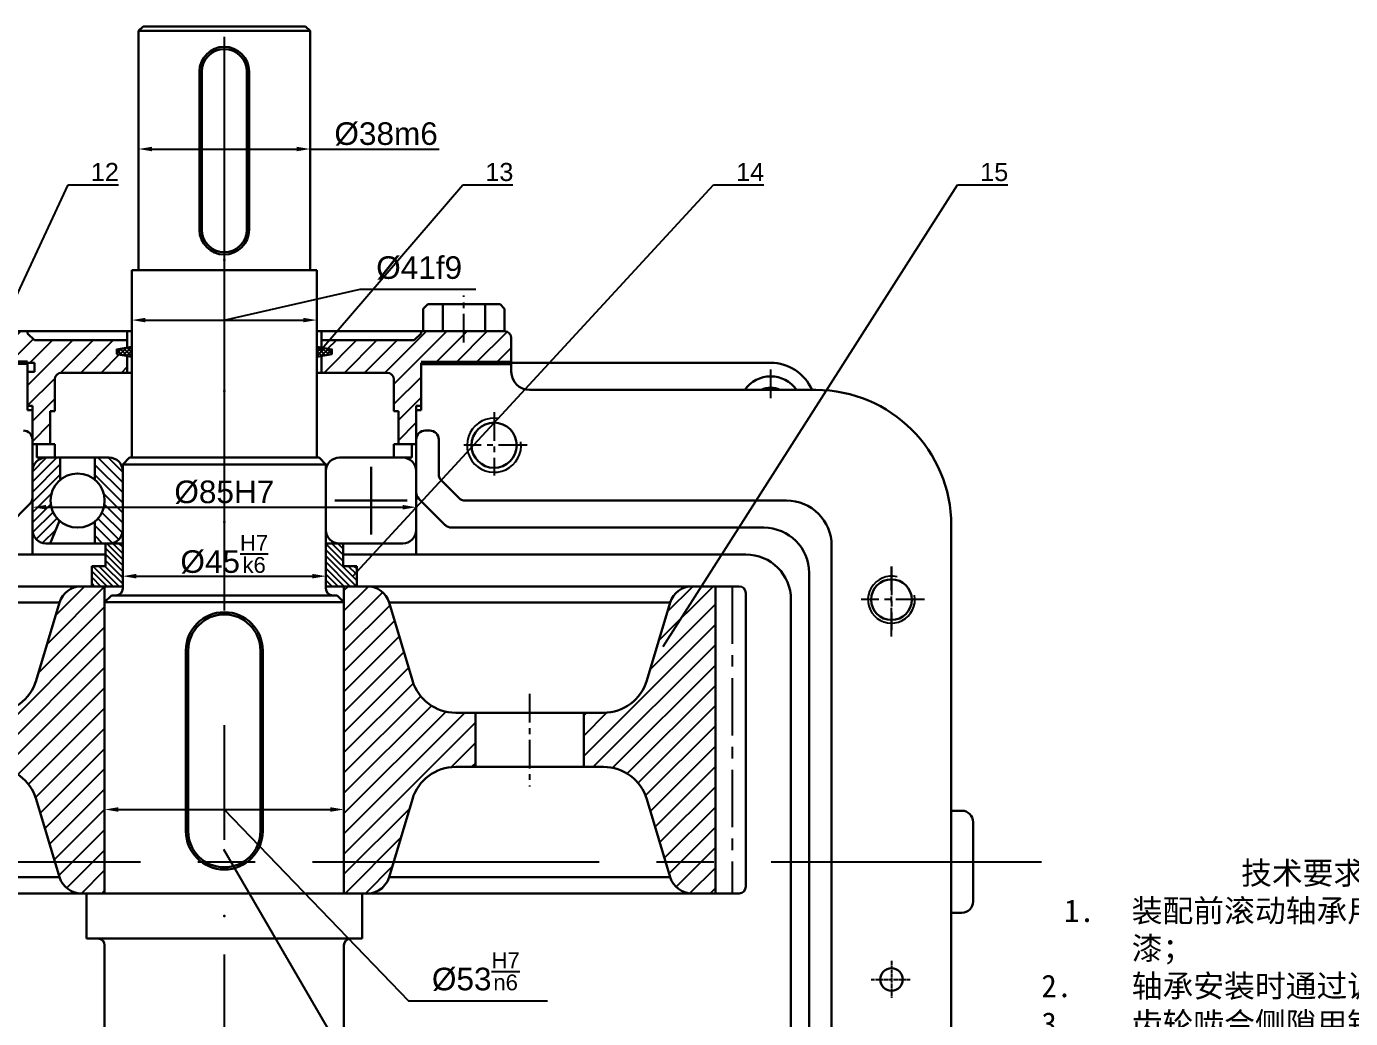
# Model space of a CAD drawing. Header units: millimetres. Extents: x 2354 to 3543, y 830 to 1671.
# Drawn here: x 2750.4 to 3043.6, y 999.5 to 1219.2 of the extents above; entities that cross this region are included whole.
import ezdxf
from ezdxf import colors
from ezdxf.entities.mleader import LeaderData, LeaderLine
from ezdxf.math import Vec2, Vec3

# ---------------------------------------------------------------- set-up
doc = ezdxf.new("R2010")
doc.units = ezdxf.units.MM
doc.linetypes.add('CENTER', pattern=[10.16, 6.35, -1.27, 1.27, -1.27])
doc.linetypes.add('CENTERX2', pattern=[20.32, 12.7, -2.54, 2.54, -2.54])
doc.layers.get('0').update_dxf_attribs({"lineweight": 30})
doc.layers.add('中心线', color=1, linetype='CENTER')
doc.layers.add('细线', color=7, linetype='Continuous')
doc.layers.add('特粗线', color=7, linetype='Continuous', lineweight=60)
doc.styles.get("Standard").update_dxf_attribs({"font": 'arial.ttf'})
doc.dimstyles.new('ISO-25', dxfattribs={"dimtxt": 5, "dimasz": 3, "dimexe": 1.25, "dimexo": 0.625, "dimtad": 1, "dimdec": 0, "dimtxsty": 'Standard', "dimcen": 2.5, "dimadec": 0, "dimazin": 0, "dimtfac": 1, "dimtdec": 0, "dimtmove": 0, "dimatfit": 3, "dimfxl": 1, "dimarcsym": 0})
doc.dimstyles.new('副本 ISO-25', dxfattribs={"dimtxt": 5, "dimasz": 3, "dimexe": 1.25, "dimexo": 0.625, "dimtad": 1, "dimdec": 0, "dimtxsty": 'Standard', "dimcen": 2.5, "dimadec": 0, "dimazin": 0, "dimtfac": 1, "dimtdec": 0, "dimtmove": 0, "dimatfit": 3, "dimfxl": 1, "dimarcsym": 0})

# ---------------------------------------------------------------- blocks, each defined once
blk = doc.blocks.new('*D16')
at = {"layer": 'Defpoints', "color": 0, "transparency": 16777216}
for p in [(2775.23, 1218.22), (2813.23, 1218.22), (2813.23, 1192.08)]:
    blk.add_point(p, dxfattribs=at)
at = {"layer": '细线', "color": 0, "lineweight": -2, "transparency": 16777216}
for p, q in [((2775.23, 1217.6), (2775.23, 1190.83)), ((2813.23, 1217.6), (2813.23, 1190.83)), ((2778.23, 1192.08), (2810.23, 1192.08)), ((2813.23, 1192.08), (2841.83, 1192.08))]:
    blk.add_line(p, q, dxfattribs=at)
at = {"layer": '细线', "color": 0, "transparency": 16777216}
for points in [[(2778.23, 1192.58), (2778.23, 1191.58), (2775.23, 1192.08)], [(2810.23, 1192.58), (2810.23, 1191.58), (2813.23, 1192.08)]]:
    blk.add_solid(points, dxfattribs=at)
at = {"layer": '细线', "color": 0, "transparency": 16777216, "insert": (2830.06, 1195.4), "char_height": 5, "attachment_point": 5}
blk.add_mtext('%%c38m6', dxfattribs=at)
blk = doc.blocks.new('*D17')
at = {"layer": 'Defpoints', "color": 0, "transparency": 16777216}
for p in [(2771.73, 1120.73), (2816.73, 1120.73), (2816.73, 1097.48)]:
    blk.add_point(p, dxfattribs=at)
at = {"layer": '细线', "color": 0, "lineweight": -2, "transparency": 16777216}
for p, q in [((2771.73, 1120.1), (2771.73, 1096.23)), ((2816.73, 1120.1), (2816.73, 1096.23)), ((2774.73, 1097.48), (2813.73, 1097.48))]:
    blk.add_line(p, q, dxfattribs=at)
at = {"layer": '细线', "color": 0, "transparency": 16777216}
for points in [[(2774.73, 1097.98), (2774.73, 1096.98), (2771.73, 1097.48)], [(2813.73, 1097.98), (2813.73, 1096.98), (2816.73, 1097.48)]]:
    blk.add_solid(points, dxfattribs=at)
at = {"layer": '细线', "color": 0, "transparency": 16777216, "insert": (2794.23, 1102.32), "char_height": 5, "attachment_point": 5}
blk.add_mtext('%%C45{\\H0.7x;\\SH7/k6;}', dxfattribs=at)
blk = doc.blocks.new('*D19')
at = {"layer": 'Defpoints', "color": 0, "transparency": 16777216}
for p in [(2751.73, 1127.73), (2836.73, 1127.73), (2836.73, 1112.75)]:
    blk.add_point(p, dxfattribs=at)
at = {"layer": '细线', "color": 0, "lineweight": -2, "transparency": 16777216}
for p, q in [((2751.73, 1127.1), (2751.73, 1111.5)), ((2836.73, 1127.1), (2836.73, 1111.5)), ((2754.73, 1112.75), (2833.73, 1112.75))]:
    blk.add_line(p, q, dxfattribs=at)
at = {"layer": '细线', "color": 0, "transparency": 16777216}
for points in [[(2754.73, 1113.25), (2754.73, 1112.25), (2751.73, 1112.75)], [(2833.73, 1113.25), (2833.73, 1112.25), (2836.73, 1112.75)]]:
    blk.add_solid(points, dxfattribs=at)
at = {"layer": '细线', "color": 0, "transparency": 16777216, "insert": (2794.23, 1116.06), "char_height": 5, "attachment_point": 5}
blk.add_mtext('%%c85H7', dxfattribs=at)
blk = doc.blocks.new('_None')

msp = doc.modelspace()

# ---------------------------------------------------------------- hatches: boundary and pattern name
at = {"layer": '细线'}
h = msp.add_hatch(dxfattribs=at)
h.set_pattern_fill('ANSI31', color=256)
h.set_pattern_definition([(45, (2170.105, 734.2833), (-2.245064, 2.245064), [])])
edge = h.paths.add_edge_path()
edge.add_line((2525.98, 1149.73), (2500.07, 1149.73))
edge.add_line((2500.07, 1149.73), (2498.57, 1151.23))
edge.add_line((2498.57, 1151.23), (2498.57, 1151.73))
edge.add_line((2498.57, 1151.73), (2480.07, 1151.73))
edge.add_arc((2480.07, 1150.23), 1.5, 90, 180)
edge.add_line((2478.57, 1150.23), (2478.57, 1144.73))
edge.add_line((2478.57, 1144.73), (2498.57, 1144.73))
edge.add_line((2498.57, 1144.73), (2500.07, 1144.73))
edge.add_line((2500.07, 1144.73), (2500.07, 1142.73))
edge.add_line((2500.07, 1142.73), (2498.57, 1142.73))
edge.add_line((2498.57, 1142.73), (2498.57, 1133.23))
edge.add_line((2498.57, 1133.23), (2499.98, 1133.23))
edge.add_line((2499.98, 1133.23), (2499.98, 1125.73))
edge.add_line((2499.98, 1125.73), (2503.57, 1125.73))
edge.add_line((2503.57, 1125.73), (2503.57, 1132.03))
edge.add_line((2503.57, 1132.03), (2504.57, 1132.03))
edge.add_line((2504.57, 1132.03), (2504.57, 1141.03))
edge.add_arc((2506.07, 1141.03), 1.5, 90, 180, ccw=False)
edge.add_line((2506.07, 1142.53), (2525.98, 1142.53))
edge.add_line((2525.98, 1142.53), (2525.98, 1149.73))
edge = h.paths.add_edge_path()
edge.add_arc((2571.89, 1150.23), 1.5, 0, 90)
edge.add_line((2571.89, 1151.73), (2553.39, 1151.73))
edge.add_line((2553.39, 1151.73), (2553.39, 1151.23))
edge.add_line((2553.39, 1151.23), (2551.89, 1149.73))
edge.add_line((2551.89, 1149.73), (2535.98, 1149.73))
edge.add_line((2535.98, 1149.73), (2525.98, 1149.73))
edge.add_line((2525.98, 1149.73), (2525.98, 1142.53))
edge.add_line((2525.98, 1142.53), (2545.89, 1142.53))
edge.add_arc((2545.89, 1141.03), 1.5, 0, 90, ccw=False)
edge.add_line((2547.39, 1141.03), (2547.39, 1132.03))
edge.add_line((2547.39, 1132.03), (2548.39, 1132.03))
edge.add_line((2548.39, 1132.03), (2548.39, 1125.73))
edge.add_line((2548.39, 1125.73), (2551.98, 1125.73))
edge.add_line((2551.98, 1125.73), (2551.98, 1133.23))
edge.add_line((2551.98, 1133.23), (2553.39, 1133.23))
edge.add_line((2553.39, 1133.23), (2553.39, 1142.73))
edge.add_line((2553.39, 1142.73), (2551.89, 1142.73))
edge.add_line((2551.89, 1142.73), (2551.89, 1144.73))
edge.add_line((2551.89, 1144.73), (2553.39, 1144.73))
edge.add_line((2553.39, 1144.73), (2573.39, 1144.73))
edge.add_line((2573.39, 1144.73), (2573.39, 1150.23))
edge = h.paths.add_edge_path()
edge.add_line((2644.23, 1149.73), (2609.73, 1149.73))
edge.add_line((2609.73, 1149.73), (2608.23, 1151.23))
edge.add_line((2608.23, 1151.23), (2608.23, 1151.73))
edge.add_line((2608.23, 1151.73), (2589.73, 1151.73))
edge.add_arc((2589.73, 1150.23), 1.5, 90, 180)
edge.add_line((2588.23, 1150.23), (2588.23, 1144.73))
edge.add_line((2588.23, 1144.73), (2608.23, 1144.73))
edge.add_line((2608.23, 1144.73), (2609.73, 1144.73))
edge.add_line((2609.73, 1144.73), (2609.73, 1142.73))
edge.add_line((2609.73, 1142.73), (2608.23, 1142.73))
edge.add_line((2608.23, 1142.73), (2608.23, 1125.73))
edge.add_line((2608.23, 1125.73), (2613.23, 1125.73))
edge.add_line((2613.23, 1125.73), (2613.23, 1133.03))
edge.add_line((2613.23, 1133.03), (2614.23, 1133.03))
edge.add_line((2614.23, 1133.03), (2614.23, 1142.53))
edge.add_arc((2615.73, 1142.53), 1.5, 90, 180, ccw=False)
edge.add_line((2615.73, 1144.03), (2644.23, 1144.03))
edge.add_line((2644.23, 1144.03), (2644.23, 1149.73))
edge = h.paths.add_edge_path()
edge.add_arc((2698.72, 1150.23), 1.5, 0, 90)
edge.add_line((2698.72, 1151.73), (2680.22, 1151.73))
edge.add_line((2680.22, 1151.73), (2680.22, 1151.23))
edge.add_line((2680.22, 1151.23), (2678.72, 1149.73))
edge.add_line((2678.72, 1149.73), (2644.23, 1149.73))
edge.add_line((2644.23, 1149.73), (2644.23, 1144.03))
edge.add_line((2644.23, 1144.03), (2672.72, 1144.03))
edge.add_arc((2672.72, 1142.53), 1.5, 0, 90, ccw=False)
edge.add_line((2674.22, 1142.53), (2674.22, 1133.03))
edge.add_line((2674.22, 1133.03), (2675.22, 1133.03))
edge.add_line((2675.22, 1133.03), (2675.22, 1125.73))
edge.add_line((2675.22, 1125.73), (2680.22, 1125.73))
edge.add_line((2680.22, 1125.73), (2680.22, 1142.73))
edge.add_line((2680.22, 1142.73), (2678.72, 1142.73))
edge.add_line((2678.72, 1142.73), (2678.72, 1144.73))
edge.add_line((2678.72, 1144.73), (2680.22, 1144.73))
edge.add_line((2680.22, 1144.73), (2700.22, 1144.73))
edge.add_line((2700.22, 1144.73), (2700.22, 1150.23))
edge = h.paths.add_edge_path()
edge.add_line((2772.73, 1146.26), (2770.4, 1146.67))
edge.add_line((2770.4, 1146.67), (2770.4, 1147.71))
edge.add_line((2770.4, 1147.71), (2772.73, 1148.13))
edge.add_line((2772.73, 1148.13), (2772.73, 1149.73))
edge.add_line((2772.73, 1149.73), (2752.17, 1149.73))
edge.add_line((2752.17, 1149.73), (2750.67, 1151.23))
edge.add_line((2750.67, 1151.23), (2750.67, 1151.73))
edge.add_line((2750.67, 1151.73), (2732.17, 1151.73))
edge.add_arc((2732.17, 1150.23), 1.5, 90, 180)
edge.add_line((2730.67, 1150.23), (2730.67, 1144.73))
edge.add_line((2730.67, 1144.73), (2750.67, 1144.73))
edge.add_line((2750.67, 1144.73), (2752.17, 1144.73))
edge.add_line((2752.17, 1144.73), (2752.17, 1142.73))
edge.add_line((2752.17, 1142.73), (2750.67, 1142.73))
edge.add_line((2750.67, 1142.73), (2750.67, 1135.23))
edge.add_line((2750.67, 1135.23), (2751.73, 1135.23))
edge.add_line((2751.73, 1135.23), (2751.73, 1126.73))
edge.add_line((2751.73, 1126.73), (2755.67, 1126.73))
edge.add_line((2755.67, 1126.73), (2755.67, 1134.03))
edge.add_line((2755.67, 1134.03), (2756.67, 1134.03))
edge.add_line((2756.67, 1134.03), (2756.67, 1141.03))
edge.add_arc((2758.17, 1141.03), 1.5, 90, 180, ccw=False)
edge.add_line((2758.17, 1142.53), (2772.73, 1142.53))
edge.add_line((2772.73, 1142.53), (2772.73, 1146.26))
edge = h.paths.add_edge_path()
edge.add_arc((2856.29, 1150.23), 1.5, 0, 90)
edge.add_line((2856.29, 1151.73), (2837.79, 1151.73))
edge.add_line((2837.79, 1151.73), (2837.79, 1151.23))
edge.add_line((2837.79, 1151.23), (2836.29, 1149.73))
edge.add_line((2836.29, 1149.73), (2815.73, 1149.73))
edge.add_line((2815.73, 1149.73), (2815.73, 1148.13))
edge.add_line((2815.73, 1148.13), (2818.06, 1147.71))
edge.add_line((2818.06, 1147.71), (2818.06, 1146.67))
edge.add_line((2818.06, 1146.67), (2815.73, 1146.26))
edge.add_line((2815.73, 1146.26), (2815.73, 1142.53))
edge.add_line((2815.73, 1142.53), (2830.29, 1142.53))
edge.add_arc((2830.29, 1141.03), 1.5, 0, 90, ccw=False)
edge.add_line((2831.79, 1141.03), (2831.79, 1134.03))
edge.add_line((2831.79, 1134.03), (2832.79, 1134.03))
edge.add_line((2832.79, 1134.03), (2832.79, 1126.73))
edge.add_line((2832.79, 1126.73), (2836.73, 1126.73))
edge.add_line((2836.73, 1126.73), (2836.73, 1135.23))
edge.add_line((2836.73, 1135.23), (2837.79, 1135.23))
edge.add_line((2837.79, 1135.23), (2837.79, 1144.73))
edge.add_line((2837.79, 1144.73), (2857.79, 1144.73))
edge.add_line((2857.79, 1144.73), (2857.79, 1150.23))
edge = h.paths.add_edge_path()
edge.add_spline(control_points=[(2520.57, 918.73), (2520.66, 919.16), (2520.74, 919.59), (2520.81, 920.03)], knot_values=[279.245164, 279.245164, 279.245164, 279.245164, 280.663762, 280.663762, 280.663762, 280.663762], degree=3, periodic=0)
edge.add_spline(control_points=[(2520.81, 920.03), (2520.94, 920.82), (2521.05, 921.62), (2521.13, 922.43)], knot_values=[276.673071, 276.673071, 276.673071, 276.673071, 279.245164, 279.245164, 279.245164, 279.245164], degree=3, periodic=0)
edge.add_line((2521.13, 922.43), (2478.57, 922.43))
edge.add_line((2478.57, 922.43), (2478.57, 918.23))
edge.add_arc((2480.07, 918.23), 1.5, 180, 270)
edge.add_line((2480.07, 916.73), (2498.57, 916.73))
edge.add_line((2498.57, 916.73), (2498.57, 917.23))
edge.add_line((2498.57, 917.23), (2500.07, 918.73))
edge.add_line((2500.07, 918.73), (2515.98, 918.73))
edge.add_line((2515.98, 918.73), (2520.57, 918.73))
edge = h.paths.add_edge_path()
edge.add_line((2573.39, 923.73), (2553.39, 923.73))
edge.add_line((2553.39, 923.73), (2551.89, 923.73))
edge.add_line((2551.89, 923.73), (2551.89, 925.73))
edge.add_line((2551.89, 925.73), (2553.39, 925.73))
edge.add_line((2553.39, 925.73), (2553.39, 935.23))
edge.add_line((2553.39, 935.23), (2551.98, 935.23))
edge.add_line((2551.98, 935.23), (2551.98, 942.73))
edge.add_line((2551.98, 942.73), (2548.39, 942.73))
edge.add_line((2548.39, 942.73), (2548.39, 936.43))
edge.add_line((2548.39, 936.43), (2547.39, 936.43))
edge.add_line((2547.39, 936.43), (2547.39, 927.43))
edge.add_arc((2545.89, 927.43), 1.5, -90, 0, ccw=False)
edge.add_line((2545.89, 925.93), (2536.98, 925.93))
edge.add_line((2536.98, 925.93), (2536.98, 922.5))
edge.add_line((2536.98, 922.5), (2540.31, 921.91))
edge.add_line((2540.31, 921.91), (2540.31, 920.87))
edge.add_line((2540.31, 920.87), (2536.98, 920.28))
edge.add_line((2536.98, 920.28), (2536.98, 918.73))
edge.add_line((2536.98, 918.73), (2551.89, 918.73))
edge.add_line((2551.89, 918.73), (2553.39, 917.23))
edge.add_line((2553.39, 917.23), (2553.39, 916.73))
edge.add_line((2553.39, 916.73), (2571.89, 916.73))
edge.add_arc((2571.89, 918.23), 1.5, 270, 360)
edge.add_line((2573.39, 918.23), (2573.39, 923.73))
edge = h.paths.add_edge_path()
edge.add_line((2644.23, 924.43), (2615.73, 924.43))
edge.add_arc((2615.73, 925.93), 1.5, 180, 270, ccw=False)
edge.add_line((2614.23, 925.93), (2614.23, 935.43))
edge.add_line((2614.23, 935.43), (2613.23, 935.43))
edge.add_line((2613.23, 935.43), (2613.23, 942.73))
edge.add_line((2613.23, 942.73), (2608.23, 942.73))
edge.add_line((2608.23, 942.73), (2608.23, 925.73))
edge.add_line((2608.23, 925.73), (2609.73, 925.73))
edge.add_line((2609.73, 925.73), (2609.73, 923.73))
edge.add_line((2609.73, 923.73), (2608.23, 923.73))
edge.add_line((2608.23, 923.73), (2588.23, 923.73))
edge.add_line((2588.23, 923.73), (2588.23, 918.23))
edge.add_arc((2589.73, 918.23), 1.5, 180, 270)
edge.add_line((2589.73, 916.73), (2608.23, 916.73))
edge.add_line((2608.23, 916.73), (2608.23, 917.23))
edge.add_line((2608.23, 917.23), (2609.73, 918.73))
edge.add_line((2609.73, 918.73), (2644.23, 918.73))
edge.add_line((2644.23, 918.73), (2644.23, 924.43))
edge = h.paths.add_edge_path()
edge.add_line((2700.22, 923.73), (2680.22, 923.73))
edge.add_line((2680.22, 923.73), (2678.72, 923.73))
edge.add_line((2678.72, 923.73), (2678.72, 925.73))
edge.add_line((2678.72, 925.73), (2680.22, 925.73))
edge.add_line((2680.22, 925.73), (2680.22, 942.73))
edge.add_line((2680.22, 942.73), (2675.22, 942.73))
edge.add_line((2675.22, 942.73), (2675.22, 935.43))
edge.add_line((2675.22, 935.43), (2674.22, 935.43))
edge.add_line((2674.22, 935.43), (2674.22, 925.93))
edge.add_arc((2672.72, 925.93), 1.5, -90, 0, ccw=False)
edge.add_line((2672.72, 924.43), (2644.23, 924.43))
edge.add_line((2644.23, 924.43), (2644.23, 918.73))
edge.add_line((2644.23, 918.73), (2678.72, 918.73))
edge.add_line((2678.72, 918.73), (2680.22, 917.23))
edge.add_line((2680.22, 917.23), (2680.22, 916.73))
edge.add_line((2680.22, 916.73), (2698.72, 916.73))
edge.add_arc((2698.72, 918.23), 1.5, 270, 360)
edge.add_line((2700.22, 918.23), (2700.22, 923.73))
edge = h.paths.add_edge_path()
edge.add_line((2794.23, 925.93), (2758.17, 925.93))
edge.add_arc((2758.17, 927.43), 1.5, 180, 270, ccw=False)
edge.add_line((2756.67, 927.43), (2756.67, 934.43))
edge.add_line((2756.67, 934.43), (2755.67, 934.43))
edge.add_line((2755.67, 934.43), (2755.67, 941.73))
edge.add_line((2755.67, 941.73), (2751.73, 941.73))
edge.add_line((2751.73, 941.73), (2751.73, 933.23))
edge.add_line((2751.73, 933.23), (2750.67, 933.23))
edge.add_line((2750.67, 933.23), (2750.67, 925.73))
edge.add_line((2750.67, 925.73), (2752.17, 925.73))
edge.add_line((2752.17, 925.73), (2752.17, 923.73))
edge.add_line((2752.17, 923.73), (2750.67, 923.73))
edge.add_line((2750.67, 923.73), (2730.67, 923.73))
edge.add_line((2730.67, 923.73), (2730.67, 918.23))
edge.add_arc((2732.17, 918.23), 1.5, 180, 270)
edge.add_line((2732.17, 916.73), (2750.67, 916.73))
edge.add_line((2750.67, 916.73), (2750.67, 917.23))
edge.add_line((2750.67, 917.23), (2752.17, 918.73))
edge.add_line((2752.17, 918.73), (2794.23, 918.73))
edge.add_line((2794.23, 918.73), (2794.23, 925.93))
edge = h.paths.add_edge_path()
edge.add_line((2857.79, 923.73), (2837.79, 923.73))
edge.add_line((2837.79, 923.73), (2836.29, 923.73))
edge.add_line((2836.29, 923.73), (2836.29, 925.73))
edge.add_line((2836.29, 925.73), (2837.79, 925.73))
edge.add_line((2837.79, 925.73), (2837.79, 933.23))
edge.add_line((2837.79, 933.23), (2836.73, 933.23))
edge.add_line((2836.73, 933.23), (2836.73, 941.73))
edge.add_line((2836.73, 941.73), (2832.79, 941.73))
edge.add_line((2832.79, 941.73), (2832.79, 934.43))
edge.add_line((2832.79, 934.43), (2831.79, 934.43))
edge.add_line((2831.79, 934.43), (2831.79, 927.43))
edge.add_arc((2830.29, 927.43), 1.5, -90, 0, ccw=False)
edge.add_line((2830.29, 925.93), (2794.23, 925.93))
edge.add_line((2794.23, 925.93), (2794.23, 918.73))
edge.add_line((2794.23, 918.73), (2836.29, 918.73))
edge.add_line((2836.29, 918.73), (2837.79, 917.23))
edge.add_line((2837.79, 917.23), (2837.79, 916.73))
edge.add_line((2837.79, 916.73), (2856.29, 916.73))
edge.add_arc((2856.29, 918.23), 1.5, 270, 360)
edge.add_line((2857.79, 918.23), (2857.79, 923.73))
h = msp.add_hatch(dxfattribs=at)
h.set_pattern_fill('ANSI37', color=256, scale=0.2)
h.paths.add_polyline_path([(2773.73, 1148.3), (2770.4, 1147.71), (2770.4, 1146.67), (2773.73, 1146.08)])
h.paths.add_polyline_path([(2818.06, 1147.71), (2814.73, 1148.3), (2814.73, 1146.08), (2818.06, 1146.67)])
h = msp.add_hatch(dxfattribs=at)
h.set_pattern_fill('ANSI31', color=256, scale=0.5)
h.set_pattern_definition([(45, (2170.1049, 734.2833), (-1.122532, 1.122532), [])])
h.paths.add_polyline_path([(2504.48, 1121.73), (2502.98, 1121.73, 0.414214), (2499.98, 1118.73), (2499.98, 1114.23), (2502.73, 1114.23, -0.248317), (2504.48, 1117.53)])
h.paths.add_polyline_path([(2502.73, 1114.23), (2499.98, 1114.23), (2499.98, 1109.73, 0.404901), (2502.89, 1106.73), (2503.83, 1111.47, -0.192255)])
h.paths.add_polyline_path([(2614.41, 1122.73), (2611.23, 1122.73, 0.414214), (2608.23, 1119.73), (2608.23, 1114.23), (2612.48, 1114.23, -0.231561), (2614.41, 1118.17)])
h.paths.add_polyline_path([(2613.68, 1110.97, -0.178973), (2612.48, 1114.23), (2608.23, 1114.23), (2608.23, 1108.73, 0.414214), (2611.23, 1105.73), (2612.6, 1105.73)])
h.paths.add_polyline_path([(2612.6, 962.73), (2611.23, 962.73, 0.414214), (2608.23, 959.73), (2608.23, 954.23), (2612.48, 954.23, -0.178973), (2613.68, 957.48)])
h.paths.add_polyline_path([(2614.41, 950.28, -0.231561), (2612.48, 954.23), (2608.23, 954.23), (2608.23, 948.73, 0.414214), (2611.23, 945.73), (2614.41, 945.73)])
h.paths.add_polyline_path([(2757.9, 1118.85), (2757.9, 1123.73), (2754.73, 1123.73, 0.414214), (2751.73, 1120.73), (2751.73, 1114.23), (2755.73, 1114.23, -0.223203)])
h.paths.add_polyline_path([(2755.73, 1114.23), (2751.73, 1114.23), (2751.73, 1107.73, 0.414214), (2754.73, 1104.73), (2755.68, 1104.73), (2757.73, 1109.75, -0.213833)])
h.paths.add_polyline_path([(2755.68, 963.73), (2754.73, 963.73, 0.414214), (2751.73, 960.73), (2751.73, 954.23), (2755.73, 954.23, -0.213833), (2757.73, 958.71)])
h.paths.add_polyline_path([(2757.9, 949.61, -0.223203), (2755.73, 954.23), (2751.73, 954.23), (2751.73, 947.73, 0.414214), (2754.73, 944.73), (2757.9, 944.73)])
h = msp.add_hatch(dxfattribs=at)
h.set_pattern_fill('ANSI31', color=256, scale=0.5, angle=90)
h.set_pattern_definition([(135, (2170.1049, 734.2833), (-1.122532, -1.122532), [])])
h.paths.add_polyline_path([(2623.73, 1122.73), (2620.55, 1122.73), (2620.55, 1118.17, -0.231561), (2622.48, 1114.23), (2626.73, 1114.23), (2626.73, 1119.73, 0.414214)])
h.paths.add_polyline_path([(2626.73, 1114.23), (2622.48, 1114.23, -0.231561), (2620.55, 1110.28), (2620.55, 1105.73), (2623.73, 1105.73, 0.414214), (2626.73, 1108.73)])
h.paths.add_polyline_path([(2626.73, 959.73, 0.414214), (2623.73, 962.73), (2620.55, 962.73), (2620.55, 958.17, -0.231561), (2622.48, 954.23), (2626.73, 954.23)])
h.paths.add_polyline_path([(2626.73, 954.23), (2622.48, 954.23, -0.231561), (2620.55, 950.28), (2620.55, 945.73), (2623.73, 945.73, 0.414214), (2626.73, 948.73)])
h.paths.add_polyline_path([(2510.48, 1121.73), (2508.98, 1121.73), (2508.98, 1117.53, -0.248317), (2510.73, 1114.23), (2513.48, 1114.23), (2513.48, 1118.73, 0.414214)])
h.paths.add_polyline_path([(2513.48, 1114.23), (2510.73, 1114.23, -0.248317), (2508.98, 1110.92), (2508.98, 1106.73), (2510.48, 1106.73, 0.414214), (2513.48, 1109.73)])
h.paths.add_polyline_path([(2771.73, 1120.73, 0.414214), (2768.73, 1123.73), (2765.56, 1123.73), (2765.56, 1118.85, -0.223203), (2767.73, 1114.23), (2771.73, 1114.23)])
h.paths.add_polyline_path([(2771.73, 1114.23), (2767.73, 1114.23, -0.223203), (2765.56, 1109.61), (2765.56, 1104.73), (2768.73, 1104.73, 0.414214), (2771.73, 1107.73)])
h.paths.add_polyline_path([(2771.73, 954.23), (2767.73, 954.23, -0.223203), (2765.56, 949.61), (2765.56, 944.73), (2768.73, 944.73, 0.414214), (2771.73, 947.73)])
h.paths.add_polyline_path([(2771.73, 960.73, 0.414214), (2768.73, 963.73), (2767.73, 963.73), (2765.56, 963.73), (2765.56, 958.85, -0.223203), (2767.73, 954.23), (2771.73, 954.23)])
h = msp.add_hatch(dxfattribs=at)
h.set_pattern_fill('ANSI31', color=256, scale=0.3, angle=90)
h.set_pattern_definition([(135, (2170.1049, 734.2833), (-0.6735192, -0.6735192), [])])
h.paths.add_polyline_path([(2767.89, 1099.73), (2764.89, 1099.73), (2764.89, 1095.23), (2771.73, 1095.23), (2771.73, 1104.73), (2767.89, 1104.73)])
h.paths.add_polyline_path([(2816.73, 1095.23), (2823.57, 1095.23), (2823.57, 1099.73), (2820.57, 1099.73), (2820.57, 1104.73), (2816.73, 1104.73)])
h = msp.add_hatch(dxfattribs=at)
h.set_pattern_fill('ANSI31', color=256)
h.set_pattern_definition([(45, (2644.2268, 958.2267), (-2.245064, 2.245064), [])])
h.paths.add_polyline_path([(2700.64, 1074.36), (2695.46, 1091.66, 0.331376), (2690.67, 1095.23), (2685.48, 1095.23), (2685.48, 1027.23), (2690.67, 1027.23, 0.331376), (2695.46, 1030.79), (2700.64, 1048.09, -0.331376), (2710.22, 1055.23), (2714.6, 1055.23), (2714.6, 1067.23), (2710.22, 1067.23, -0.331376)])
h.paths.add_polyline_path([(2752.56, 1048.09), (2757.74, 1030.79, 0.331376), (2762.53, 1027.23), (2767.73, 1027.23), (2767.73, 1095.23), (2762.53, 1095.23, 0.331376), (2757.74, 1091.66), (2752.56, 1074.36, -0.331376), (2742.98, 1067.23), (2738.6, 1067.23), (2738.6, 1055.23), (2742.98, 1055.23, -0.331376)])
h.paths.add_polyline_path([(2845.47, 1055.23), (2849.85, 1055.23), (2849.85, 1067.23), (2845.47, 1067.23, -0.331376), (2835.89, 1074.36), (2830.71, 1091.66, 0.331376), (2825.92, 1095.23), (2820.73, 1095.23), (2820.73, 1027.23), (2825.92, 1027.23, 0.331376), (2830.71, 1030.79), (2835.89, 1048.09, -0.331376)])
h.paths.add_polyline_path([(2878.23, 1067.23), (2873.85, 1067.23), (2873.85, 1055.23), (2878.23, 1055.23, -0.331376), (2887.81, 1048.09), (2892.99, 1030.79, 0.331376), (2897.78, 1027.23), (2902.98, 1027.23), (2902.98, 1095.23), (2897.78, 1095.23, 0.331376), (2892.99, 1091.66), (2887.81, 1074.36, -0.331376)])

# ---------------------------------------------------------------- linework, layer by layer
for p, q in [((2776.23, 1219.22), (2775.23, 1218.22)), ((2775.23, 1218.22), (2775.23, 1165.22)), ((2775.23, 1218.22), (2787.73, 1218.22)), ((2794.23, 1219.22), (2776.23, 1219.22)), ((2787.73, 1218.22), (2813.23, 1218.22)), ((2794.23, 1219.22), (2812.23, 1219.22)), ((2812.23, 1219.22), (2813.23, 1218.22)), ((2813.23, 1218.22), (2813.23, 1165.22)), ((2788.73, 1209.22), (2788.73, 1194.08)), ((2789.23, 1191.72), (2789.23, 1209.22)), ((2799.23, 1191.72), (2799.23, 1209.22)), ((2799.73, 1209.22), (2799.73, 1194.08)), ((2788.73, 1174.22), (2788.73, 1194.08)), ((2799.73, 1174.22), (2799.73, 1194.08)), ((2789.23, 1191.72), (2789.23, 1174.22)), ((2799.23, 1191.72), (2799.23, 1174.22)), ((2773.73, 1165.22), (2777.73, 1165.22)), ((2777.73, 1165.22), (2810.73, 1165.22)), ((2810.73, 1165.22), (2814.73, 1165.22)), ((2839.29, 1157.72), (2838.29, 1156.72)), ((2838.29, 1151.73), (2838.29, 1156.72)), ((2839.29, 1157.72), (2847.29, 1157.72)), ((2842.6, 1151.73), (2842.6, 1157.72)), ((2855.29, 1157.72), (2847.29, 1157.72)), ((2851.97, 1151.73), (2851.97, 1157.72)), ((2855.29, 1157.72), (2856.29, 1156.72)), ((2856.29, 1151.73), (2856.29, 1156.72)), ((2732.17, 1151.73), (2773.73, 1151.73)), ((2750.67, 1151.73), (2750.67, 1151.23)), ((2752.17, 1149.73), (2750.67, 1151.23)), ((2752.17, 1149.73), (2772.73, 1149.73)), ((2772.73, 1151.73), (2772.73, 1148.13)), ((2856.29, 1151.73), (2814.73, 1151.73)), ((2815.73, 1151.73), (2815.73, 1148.13)), ((2836.29, 1149.73), (2815.73, 1149.73)), ((2836.29, 1149.73), (2837.79, 1151.23)), ((2837.79, 1151.73), (2837.79, 1151.23)), ((2857.79, 1144.73), (2857.79, 1150.23)), ((2773.73, 1148.3), (2770.4, 1147.71)), ((2770.4, 1147.71), (2770.4, 1146.67)), ((2773.73, 1146.08), (2770.4, 1146.67)), ((2814.73, 1148.3), (2818.06, 1147.71)), ((2814.73, 1146.08), (2818.06, 1146.67)), ((2818.06, 1147.71), (2818.06, 1146.67)), ((2750.67, 1135.23), (2750.67, 1144.73)), ((2750.67, 1144.73), (2752.17, 1144.73)), ((2750.67, 1144.73), (2750.67, 1142.73)), ((2752.17, 1144.73), (2752.17, 1142.73)), ((2772.73, 1146.26), (2772.73, 1142.53)), ((2815.73, 1146.26), (2815.73, 1142.53)), ((2837.79, 1135.23), (2837.79, 1144.73)), ((2857.79, 1144.73), (2915.23, 1144.73)), ((2857.79, 1144.73), (2857.79, 1142.73)), ((2752.17, 1142.73), (2750.67, 1142.73)), ((2756.67, 1134.03), (2756.67, 1141.03)), ((2758.17, 1142.53), (2773.73, 1142.53)), ((2830.29, 1142.53), (2814.73, 1142.53)), ((2831.79, 1134.03), (2831.79, 1141.03)), ((2861.79, 1138.73), (2925.23, 1138.73)), ((2751.73, 1135.23), (2750.67, 1135.23)), ((2750.67, 1135.23), (2750.67, 1134.23)), ((2751.73, 1120.73), (2751.73, 1135.23)), ((2836.73, 1135.23), (2837.79, 1135.23)), ((2836.73, 1120.73), (2836.73, 1135.23)), ((2837.79, 1135.23), (2837.79, 1134.23)), ((2750.67, 1134.23), (2751.73, 1134.23)), ((2755.67, 1134.03), (2756.67, 1134.03)), ((2755.67, 1134.03), (2755.67, 1126.73)), ((2832.79, 1134.03), (2831.79, 1134.03)), ((2832.79, 1134.03), (2832.79, 1126.73)), ((2837.79, 1134.23), (2836.73, 1134.23)), ((2838.73, 1129.73), (2839.73, 1129.73)), ((2751.73, 1126.73), (2756.67, 1126.73)), ((2752.73, 1126.73), (2752.73, 1123.73)), ((2756.67, 1126.73), (2756.67, 1123.73)), ((2836.73, 1126.73), (2831.79, 1126.73)), ((2831.79, 1126.73), (2831.79, 1123.73)), ((2835.73, 1126.73), (2835.73, 1123.73)), ((2836.73, 1123.73), (2836.73, 1127.73)), ((2841.73, 1127.73), (2841.73, 1120.06)), ((2752.73, 1123.73), (2768.73, 1123.73)), ((2757.9, 1118.85), (2757.9, 1123.73)), ((2765.56, 1118.85), (2765.56, 1123.73)), ((2771.73, 1122.23), (2773.23, 1123.73)), ((2773.73, 1123.73), (2773.23, 1123.73)), ((2773.73, 1123.73), (2814.73, 1123.73)), ((2815.23, 1123.73), (2814.73, 1123.73)), ((2815.23, 1123.73), (2816.73, 1122.23)), ((2751.73, 1120.73), (2751.73, 1107.73)), ((2771.73, 1122.23), (2816.73, 1122.23)), ((2826.73, 1106.73), (2826.73, 1121.73)), ((2836.73, 1120.73), (2836.73, 1102.28)), ((2846.14, 1114.81), (2842.31, 1118.64)), ((2843.14, 1108.81), (2837.31, 1114.64)), ((2746.48, 1108.81), (2751.14, 1113.47)), ((2818.73, 1114.23), (2834.73, 1114.23)), ((2847.56, 1114.23), (2918.73, 1114.23)), ((2755.68, 1104.73), (2757.73, 1109.75)), ((2765.56, 1104.73), (2765.56, 1109.61)), ((2955.23, 1108.73), (2955.23, 1034.23)), ((2751.73, 1107.73), (2751.73, 1102.28)), ((2844.56, 1108.23), (2913.73, 1108.23)), ((2771.73, 1104.73), (2754.73, 1104.73)), ((2767.89, 1104.73), (2767.89, 1099.73)), ((2833.73, 1104.73), (2816.73, 1104.73)), ((2820.57, 1104.73), (2820.57, 1099.73)), ((2928.73, 1104.23), (2928.73, 1017.77)), ((2767.89, 1102.28), (2664.68, 1102.28)), ((2767.89, 1099.73), (2764.89, 1099.73)), ((2764.89, 1099.73), (2764.89, 1095.23)), ((2820.57, 1102.28), (2909.73, 1102.28)), ((2820.57, 1099.73), (2823.57, 1099.73)), ((2823.57, 1099.73), (2823.57, 1095.23)), ((2909.73, 1102.28), (2909.73, 1102.28)), ((2923.73, 1098.23), (2923.73, 1017.77)), ((2771.73, 1095.23), (2684.73, 1095.23)), ((2902.98, 1095.23), (2902.98, 1027.23)), ((2695.46, 1091.66), (2757.74, 1091.66)), ((2757.74, 1091.66), (2752.56, 1074.36)), ((2767.73, 1091.73), (2820.73, 1091.73)), ((2770.23, 1093.23), (2769.23, 1093.23)), ((2770.23, 1093.23), (2818.23, 1093.23)), ((2830.71, 1091.66), (2835.89, 1074.36)), ((2830.71, 1091.66), (2892.99, 1091.66)), ((2892.99, 1091.66), (2887.81, 1074.36)), ((2909.73, 1093.73), (2909.73, 1028.73)), ((2919.73, 1092.28), (2919.73, 1017.77)), ((2785.73, 1081.01), (2785.73, 1061.01)), ((2786.23, 1081.01), (2786.23, 1061.01)), ((2802.23, 1081.01), (2802.23, 1061.01)), ((2802.73, 1081.01), (2802.73, 1061.01)), ((2861.85, 1067.23), (2845.47, 1067.23)), ((2849.85, 1067.23), (2849.85, 1055.23)), ((2861.85, 1067.23), (2878.23, 1067.23)), ((2873.85, 1067.23), (2873.85, 1055.23)), ((2785.73, 1041.01), (2785.73, 1061.01)), ((2786.23, 1041.01), (2786.23, 1061.01)), ((2802.23, 1041.01), (2802.23, 1061.01)), ((2802.73, 1041.01), (2802.73, 1061.01)), ((2861.85, 1055.23), (2845.47, 1055.23)), ((2861.85, 1055.23), (2878.23, 1055.23)), ((2923.73, 970.23), (2923.73, 1050.69)), ((2928.73, 964.23), (2928.73, 1050.69)), ((2757.74, 1030.79), (2752.56, 1048.09)), ((2830.71, 1030.79), (2835.89, 1048.09)), ((2892.99, 1030.79), (2887.81, 1048.09)), ((2955.23, 1045.53), (2957.57, 1045.53)), ((2960.07, 1043.03), (2960.07, 1025.42)), ((2955.23, 959.73), (2955.23, 1034.23)), ((2695.46, 1030.79), (2757.74, 1030.79)), ((2830.71, 1030.79), (2892.99, 1030.79)), ((2769.84, 1027.23), (2690.67, 1027.23)), ((2818.61, 1027.23), (2769.84, 1027.23)), ((2818.61, 1027.23), (2824.73, 1027.23)), ((2824.73, 1027.23), (2908.23, 1027.23)), ((2955.23, 1022.92), (2957.57, 1022.92)), ((2919.73, 976.17), (2919.73, 1017.77))]:
    msp.add_line(p, q)
at = {"color": 7, "linetype": 'Continuous'}
for p, q in [((2773.73, 1165.22), (2773.73, 1123.73)), ((2814.73, 1165.22), (2814.73, 1123.73)), ((2819.73, 1123.73), (2835.73, 1123.73)), ((2771.73, 1122.23), (2771.73, 1094.73)), ((2816.73, 1122.23), (2816.73, 1094.73)), ((2767.73, 1095.23), (2767.73, 1027.23)), ((2816.73, 1095.23), (2902.98, 1095.23)), ((2820.73, 1095.23), (2820.73, 1027.23)), ((2897.78, 1095.23), (2908.23, 1095.23)), ((2769.23, 1093.23), (2767.73, 1091.73)), ((2818.23, 1093.23), (2819.23, 1093.23)), ((2819.23, 1093.23), (2820.73, 1091.73)), ((2763.73, 1027.23), (2763.73, 1017.23)), ((2824.73, 1027.23), (2824.73, 1017.23)), ((2763.73, 1017.23), (2822.23, 1017.23)), ((2767.73, 1015.73), (2767.73, 963.73)), ((2820.73, 1015.73), (2820.73, 963.73)), ((2822.23, 1017.23), (2824.73, 1017.23))]:
    msp.add_line(p, q, dxfattribs=at)
for centre, radius in [((2853.98, 1126.48), 5), ((2761.73, 1114.23), 6), ((2941.98, 1092.28), 4.5), ((2941.98, 1008.17), 2.5)]:
    msp.add_circle(centre, radius)
for centre, radius, start, end in [((2794.23, 1209.22), 5.5, 0, 180), ((2794.23, 1209.22), 5, 0, 180), ((2794.23, 1174.22), 5.5, 180, 0), ((2794.23, 1174.22), 5, 180, 0), ((2856.29, 1150.23), 1.5, 0, 90), ((2915.23, 1134.73), 10, 23.5782, 90), ((2758.17, 1141.03), 1.5, 90, 180), ((2830.29, 1141.03), 1.5, 0, 90), ((2861.79, 1142.73), 4, 180, 270), ((2915.23, 1134.73), 7, 34.8499, 145.1501), ((2915.23, 1134.73), 4.5, 62.734, 117.266), ((2925.23, 1108.73), 30, 0, 90), ((2749.73, 1127.73), 2, 0, 90), ((2838.73, 1127.73), 2, 90, 180), ((2839.73, 1127.73), 2, 0, 90), ((2754.73, 1120.73), 3, 90, 180), ((2768.73, 1120.73), 3, 0, 90), ((2833.73, 1120.73), 3, 0, 90), ((2843.73, 1120.06), 2, 180, 225), ((2749.73, 1114.88), 2, 315, 0), ((2838.73, 1116.06), 2, 180, 225), ((2847.56, 1116.23), 2, 225, 270), ((2918.73, 1104.23), 10, 0, 90), ((2844.56, 1110.23), 2, 225, 270), ((2754.73, 1107.73), 3, 180, 270), ((2768.73, 1107.73), 3, 270, 0), ((2819.73, 1107.73), 3, 180, 270), ((2833.73, 1107.73), 3, 270, 0), ((2913.73, 1098.23), 10, 0, 90), ((2909.73, 1092.28), 10, 0, 90), ((2762.53, 1090.23), 5, 90, 163.3357), ((2770.23, 1094.73), 1.5, 270, 0), ((2825.92, 1090.23), 5, 16.6643, 90), ((2897.78, 1090.23), 5, 90, 163.3357), ((2908.23, 1093.73), 1.5, 0, 90), ((2794.23, 1081.01), 8.5, 0, 180), ((2794.23, 1081.01), 8, 0, 180), ((2742.98, 1077.23), 10, 270, 343.3357), ((2845.47, 1077.23), 10, 196.6643, 270), ((2878.23, 1077.23), 10, 270, 343.3357), ((2742.98, 1045.23), 10, 16.6643, 90), ((2845.47, 1045.23), 10, 90, 163.3357), ((2878.23, 1045.23), 10, 16.6643, 90), ((2957.57, 1043.03), 2.5, 0, 90), ((2794.23, 1041.01), 8.5, 180, 0), ((2794.23, 1041.01), 8, 180, 0), ((2762.53, 1032.23), 5, 196.6643, 270), ((2825.72, 1032.37), 5.24, 259.0964, 342.4751), ((2897.78, 1032.23), 5, 196.6643, 270), ((2908.23, 1028.73), 1.5, 270, 0), ((2957.57, 1025.42), 2.5, 270, 0)]:
    msp.add_arc(centre, radius, start, end)
for centre, radius, start, end in [((2819.73, 1120.73), 3, 90, 180), ((2818.23, 1094.73), 1.5, 180, 270), ((2766.23, 1015.73), 1.5, 0, 90), ((2822.23, 1015.73), 1.5, 90, 180)]:
    msp.add_arc(centre, radius, start, end, dxfattribs=at)
for p in [(2794.23, 1167.48), (2794.23, 1138.51), (2794.23, 1109.48), (2794.23, 1022.23)]:
    msp.add_point(p, dxfattribs=at)
at = {"layer": '中心线', "linetype": 'CENTERX2', "ltscale": 10}
msp.add_line((2794.23, 1216.9), (2794.23, 882.41), dxfattribs=at)
at = {"layer": '中心线'}
for p, q in [((2847.29, 1149.21), (2847.29, 1159.63)), ((2915.23, 1136.9), (2915.23, 1143.77)), ((2853.98, 1133.82), (2853.98, 1119.77)), ((2861.31, 1126.48), (2847.3, 1126.48)), ((2941.98, 1084.12), (2941.98, 1099.63)), ((2941.98, 1099.63), (2941.98, 1085.58)), ((2949.31, 1092.28), (2935.3, 1092.28)), ((2861.85, 1071.41), (2861.85, 1050.93))]:
    msp.add_line(p, q, dxfattribs=at)
at = {"layer": '中心线', "color": 7, "linetype": 'CENTERX2'}
msp.add_line((2906.73, 1095.23), (2906.73, 1027.23), dxfattribs=at)
at = {"layer": '中心线', "ltscale": 10}
msp.add_line((2407.36, 1034.23), (2975.19, 1034.23), dxfattribs=at)
at = {"layer": '中心线', "ltscale": 0.1}
for p, q in [((2941.98, 1012.28), (2941.98, 1004.1)), ((2937.5, 1008.17), (2946.11, 1008.17))]:
    msp.add_line(p, q, dxfattribs=at)
at = {"layer": '特粗线'}
for p, q in [((2750.67, 1144.73), (2730.67, 1144.73)), ((2837.79, 1144.73), (2857.79, 1144.73))]:
    msp.add_line(p, q, dxfattribs=at)
at = {"layer": '细线'}
for p, q in [((2794.23, 1154.2), (2824.34, 1161.02)), ((2824.34, 1161.02), (2849.91, 1161.02)), ((2776.73, 1154.2), (2811.73, 1154.2)), ((2770.73, 1045.81), (2817.73, 1045.81)), ((2794.23, 1045.81), (2835.02, 1003.41)), ((2767.73, 1030.91), (2767.73, 1038.8)), ((2820.73, 1030.91), (2820.73, 1038.8)), ((2835.02, 1003.41), (2865.81, 1003.41))]:
    msp.add_line(p, q, dxfattribs=at)
for centre, radius, start, end in [((2853.98, 1126.48), 6, 80.5844, 7.1985), ((2941.98, 1092.28), 5.2, 76.0604, 10.8011)]:
    msp.add_arc(centre, radius, start, end, dxfattribs=at)
for points in [[(2776.73, 1154.7), (2776.73, 1153.7), (2773.73, 1154.2)], [(2811.73, 1154.7), (2811.73, 1153.7), (2814.73, 1154.2)], [(2770.73, 1046.31), (2770.73, 1045.31), (2767.73, 1045.81)], [(2817.73, 1046.31), (2817.73, 1045.31), (2820.73, 1045.81)]]:
    msp.add_solid(points, dxfattribs=at)

# ---------------------------------------------------------------- texts
at = {"layer": '细线', "char_height": 5, "attachment_point": 5}
for s, insert in [('%%C41f9', (2837.38, 1165.73)), ('%%C53{\\H0.7x;\\SH7/n6;}', (2849.93, 1009.87))]:
    msp.add_mtext(s, dxfattribs=dict(at, insert=insert))
at = {"layer": '细线', "insert": (2975.19, 1034.23), "char_height": 5, "attachment_point": 1}
msp.add_mtext_dynamic_manual_height_columns('{\\fSimSun|b0|i0|c134|p2;             技术要求\\P\\pi-15,l20,t20;1.^I装配前滚动轴承用汽油清洗，其它零件用煤油清洗，箱体内壁涂耐油油漆；\\P2.^I轴承安装时通过调整垫片获得0}.25~0.4mm{\\fSimSun|b0|i0|c134|p2;的热补偿间隙；\\P3.^I齿轮啮合侧隙用铅丝检验，法向极限啮合侧隙为}0.204~0.318mm{\\fSimSun|b0|i0|c134|p2;；\\P4.^I用涂色法检验齿面接触斑点，按齿高不少于}40%{\\fSimSun|b0|i0|c134|p2;，按齿长不少于}60%{\\fSimSun|b0|i0|c134|p2;；\\P}5.^I{\\fSimSun|b0|i0|c134|p2;剖分面涂密封胶，不允许使用任何填料，检查减速器剖分面、各接合面、密封处均不许漏油；\\P6.^I齿轮采用}120{\\fSimSun|b0|i0|c134|p2;工业齿轮油润滑，装至规定油面高度；轴承采用润滑油飞溅润滑；\\P7.^I在额定转速下空载试验，正反转各}1{\\fSimSun|b0|i0|c134|p2;小时，要求运转平稳，响声小而均匀，联接不松动，油不渗漏；在额定转速及额定功率下负载试验至油温恒定为止，油池温升不得超过}35°C{\\fSimSun|b0|i0|c134|p2;，轴承温升不得超过}40°C{\\fSimSun|b0|i0|c134|p2;；\\P8.^I减速器外表面涂灰色油漆。}', width=231.0748, gutter_width=12.5, heights=[0], dxfattribs=at)

# ---------------------------------------------------------------- dimensions: what is measured, and where the dimension line sits
at = {"layer": '细线'}
for base, p1, p2, text, picture, middle in [((2813.23, 1192.08), (2775.23, 1218.22), (2813.23, 1218.22), '<>m6', '*D16', (2830.06, 1192.08)), ((2836.73, 1112.75), (2751.73, 1127.73), (2836.73, 1127.73), '<>H7', '*D19', (2794.23, 1112.75))]:
    dim = msp.add_linear_dim(base=base, p1=p1, p2=p2, text=text, dimstyle='副本 ISO-25', override={"dimpost": '%%c<>'}, dxfattribs=at)
    dim.commit()
    dim.dimension.update_dxf_attribs({"geometry": picture, "text_midpoint": middle, "dimtype": 160})
dim = msp.add_linear_dim(base=(2816.73, 1097.48), p1=(2771.73, 1120.73), p2=(2816.73, 1120.73), text='%%C45{\\H0.7x;\\SH7/k6;}', dimstyle='ISO-25', dxfattribs=at)
dim.commit()
dim.dimension.update_dxf_attribs({"geometry": '*D17', "text_midpoint": (2794.23, 1097.48), "dimtype": 160})

# ---------------------------------------------------------------- leaders
ml = msp.add_multileader_mtext('Standard', dxfattribs=at)
ml.set_content('12', color=256)
ml.set_leader_properties()
ml.set_arrow_properties(name='NONE')
ml.build(insert=Vec2(0, 0))
ml.multileader.update_dxf_attribs({"text_left_attachment_type": 5, "text_right_attachment_type": 5, "dogleg_length": 3, "arrow_head_size": 3})
ctx = ml.context
ctx.base_point, ctx.arrow_head_size, ctx.plane_origin = Vec3(2762.66, 1184.18), 3, Vec3(2742.34, 1146.97)
ctx.left_attachment, ctx.right_attachment = 5, 5
notes = []
notes.append((ctx, [(0, (1, 1, 0), (2759.66, 1184.18), (1, 0), 3, [(0, [(2742.34, 1146.97)], 0, [])])]))
ctx.mtext.insert, ctx.mtext.flow_direction = Vec3(2764.66, 1189), 5
ml = msp.add_multileader_mtext('Standard', dxfattribs=at)
ml.set_content('13', color=256)
ml.set_leader_properties()
ml.set_arrow_properties(name='NONE')
ml.build(insert=Vec2(0, 0))
ml.multileader.update_dxf_attribs({"text_left_attachment_type": 5, "text_right_attachment_type": 5, "dogleg_length": 3, "arrow_head_size": 3})
ctx = ml.context
ctx.base_point, ctx.arrow_head_size, ctx.plane_origin = Vec3(2850.03, 1184.18), 3, Vec3(2815.38, 1147.28)
ctx.left_attachment, ctx.right_attachment = 5, 5
notes.append((ctx, [(0, (1, 1, 0), (2847.03, 1184.18), (1, 0), 3, [(0, [(2815.38, 1147.28)], 0, [])])]))
ctx.mtext.insert, ctx.mtext.flow_direction = Vec3(2852.03, 1189), 5
ml = msp.add_multileader_mtext('Standard', dxfattribs=at)
ml.set_content('14', color=256)
ml.set_leader_properties()
ml.set_arrow_properties(name='NONE')
ml.build(insert=Vec2(0, 0))
ml.multileader.update_dxf_attribs({"text_left_attachment_type": 5, "text_right_attachment_type": 5, "dogleg_length": 3, "arrow_head_size": 3})
ctx = ml.context
ctx.base_point, ctx.arrow_head_size, ctx.plane_origin = Vec3(2905.58, 1184.18), 3, Vec3(2822.71, 1097.51)
ctx.left_attachment, ctx.right_attachment = 5, 5
notes.append((ctx, [(0, (1, 1, 0), (2902.58, 1184.18), (1, 0), 3, [(0, [(2822.71, 1097.51)], 0, [])])]))
ctx.mtext.insert, ctx.mtext.flow_direction = Vec3(2907.58, 1189), 5
ml = msp.add_multileader_mtext('Standard', dxfattribs=at)
ml.set_content('15', color=256)
ml.set_leader_properties()
ml.set_arrow_properties(name='NONE')
ml.build(insert=Vec2(0, 0))
ml.multileader.update_dxf_attribs({"text_left_attachment_type": 5, "text_right_attachment_type": 5, "dogleg_length": 3, "arrow_head_size": 3})
ctx = ml.context
ctx.base_point, ctx.arrow_head_size, ctx.plane_origin = Vec3(2959.63, 1184.18), 3, Vec3(2891.41, 1081.9)
ctx.left_attachment, ctx.right_attachment = 5, 5
notes.append((ctx, [(0, (1, 1, 0), (2956.63, 1184.18), (1, 0), 3, [(0, [(2891.41, 1081.9)], 0, [])])]))
ctx.mtext.insert, ctx.mtext.flow_direction = Vec3(2961.63, 1189), 5
ml = msp.add_multileader_mtext('Standard', dxfattribs=at)
ml.set_content('16', color=256)
ml.set_leader_properties()
ml.set_arrow_properties(name='NONE')
ml.build(insert=Vec2(0, 0))
ml.multileader.update_dxf_attribs({"text_left_attachment_type": 5, "text_right_attachment_type": 5, "dogleg_length": 3, "arrow_head_size": 3})
ctx = ml.context
ctx.base_point, ctx.arrow_head_size, ctx.plane_origin = Vec3(2886.04, 884.03), 3, Vec3(2794.06, 1033.67)
ctx.left_attachment, ctx.right_attachment = 5, 5
notes.append((ctx, [(0, (1, 1, 0), (2883.04, 884.03), (1, 0), 3, [(0, [(2794.06, 1037.02)], 0, [])])]))
ctx.mtext.insert, ctx.mtext.flow_direction = Vec3(2888.04, 888.84), 5
for ctx, leaders in notes:
    for number, flags, end, landing, length, lines in leaders:
        leader = LeaderData()
        leader.index, (leader.has_last_leader_line, leader.has_dogleg_vector, leader.attachment_direction) = number, flags
        leader.last_leader_point, leader.dogleg_vector, leader.dogleg_length = Vec3(end), Vec3(landing), length
        for number, points, colour, breaks in lines:
            line = LeaderLine()
            line.index, line.vertices, line.color, line.breaks = number, Vec3.list(points), colors.encode_raw_color(colour), breaks
            leader.lines.append(line)
        ctx.leaders.append(leader)

doc.saveas('drawing.dxf')
